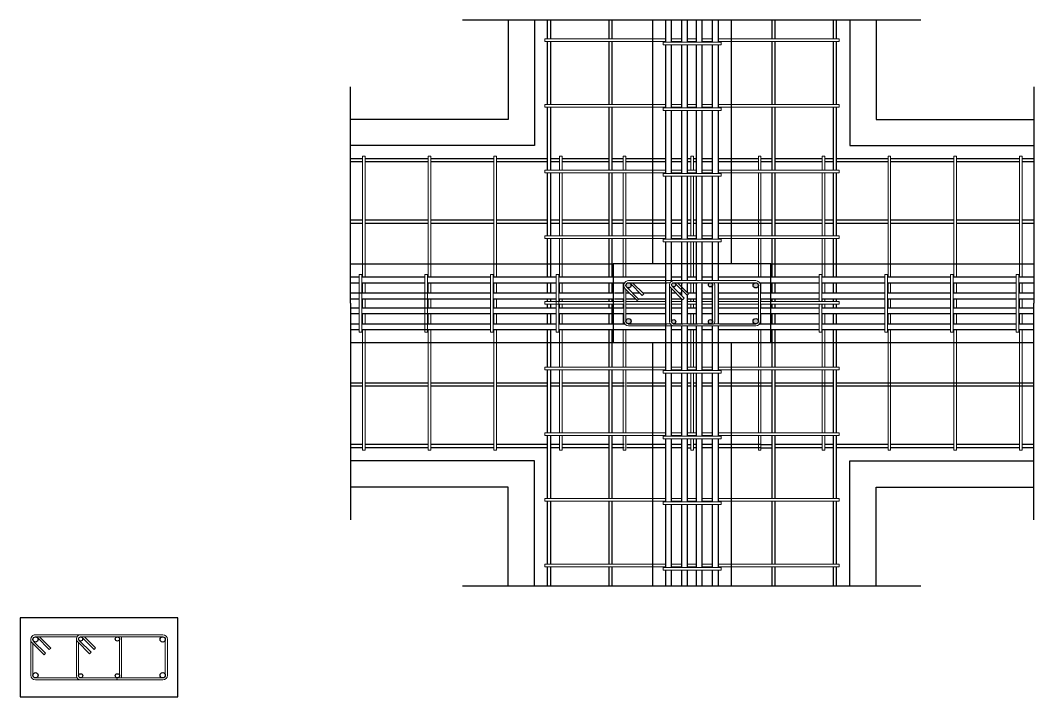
# Model space of a CAD drawing. Header units: millimetres. Extents: x 2329 to 2450, y 1882 to 1940.
# Drawn here: x 2420.896 to 2424.753, y 1926.688 to 1929.264 of the extents above; entities that cross this region are included whole.
import ezdxf

# ---------------------------------------------------------------- set-up
doc = ezdxf.new("R2010")
doc.units = ezdxf.units.MM
doc.linetypes.add('CENTRO', pattern=[50.8, 31.75, -6.35, 6.35, -6.35])
for name, color, linetype, lineweight in [('armature longitudinali', 5, 'Continuous', 25), ('pilastri', 5, 'Continuous', 30), ('staffe', 252, 'Continuous', 20)]:
    doc.layers.add(name, color=color, linetype=linetype, lineweight=lineweight)
doc.layers.add('grigio', color=252, linetype='Continuous')
doc.layers.add("linea d'asse", color=7, linetype='CENTRO')

msp = doc.modelspace()

# ---------------------------------------------------------------- hatches: boundary and pattern name
at = {"layer": 'staffe', "transparency": 33554687}
h = msp.add_hatch(color=0, dxfattribs=at)
h.dxf.hatch_style = 1
h.paths.add_polyline_path([(2423.2211, 1928.2545, 1), (2423.2011, 1928.2545, 1)])
h.paths.add_polyline_path([(2423.2211, 1928.1183, 1), (2423.2011, 1928.1183, 0.356788), (2423.2092, 1928.1085), (2423.2131, 1928.1085, 0.356788)])
h.paths.add_polyline_path([(2423.3909, 1928.1163, 1), (2423.3749, 1928.1163, 0.350124), (2423.3811, 1928.1085), (2423.3847, 1928.1085, 0.350124)])
h.paths.add_polyline_path([(2423.3909, 1928.2565, 1), (2423.3749, 1928.2565, 1)])
h.paths.add_polyline_path([(2423.5309, 1928.2565, 1), (2423.5149, 1928.2565, 1)])
h.paths.add_polyline_path([(2423.5309, 1928.1163, 1), (2423.5149, 1928.1163, 0.350124), (2423.5211, 1928.1085), (2423.5247, 1928.1085, 0.350124)])
h.paths.add_polyline_path([(2423.7051, 1928.2545, 1), (2423.6851, 1928.2545, 1)])
h.paths.add_polyline_path([(2423.7051, 1928.1183, 1), (2423.6851, 1928.1183, 0.356788), (2423.6932, 1928.1085), (2423.6971, 1928.1085, 0.356788)])

# ---------------------------------------------------------------- linework, layer by layer
at = {"lineweight": 30}
msp.add_lwpolyline([(2423.7531, 1928.3365), (2423.1531, 1928.3365), (2423.1531, 1928.0365), (2423.7531, 1928.0365)], close=True, dxfattribs=at)
at = {"layer": 'armature longitudinali'}
for p, q in [((2422.9031, 1929.1931), (2422.9031, 1929.2638)), ((2422.9151, 1929.1931), (2422.9151, 1929.2638)), ((2423.1371, 1929.1931), (2423.1371, 1929.2638)), ((2423.1491, 1929.1931), (2423.1491, 1929.2638)), ((2423.3529, 1929.1836), (2423.3529, 1929.2638)), ((2423.3749, 1929.1836), (2423.3749, 1929.2638)), ((2423.4139, 1929.1836), (2423.4139, 1929.2638)), ((2423.4359, 1929.1836), (2423.4359, 1929.2638)), ((2423.4699, 1929.1836), (2423.4699, 1929.2638)), ((2423.4919, 1929.1836), (2423.4919, 1929.2638)), ((2423.5309, 1929.1836), (2423.5309, 1929.2638)), ((2423.5529, 1929.1836), (2423.5529, 1929.2638)), ((2423.7571, 1929.1931), (2423.7571, 1929.2638)), ((2423.7691, 1929.1931), (2423.7691, 1929.2638)), ((2423.9911, 1929.1931), (2423.9911, 1929.2638)), ((2424.0031, 1929.1931), (2424.0031, 1929.2638)), ((2422.9031, 1928.9431), (2422.9031, 1929.1831)), ((2422.9151, 1928.9431), (2422.9151, 1929.1831)), ((2423.1371, 1928.9431), (2423.1371, 1929.1831)), ((2423.1491, 1928.9431), (2423.1491, 1929.1831)), ((2423.3529, 1929.1806), (2423.3529, 1929.1865)), ((2423.3749, 1929.1806), (2423.3749, 1929.1865)), ((2423.4139, 1929.1806), (2423.4139, 1929.1865)), ((2423.4359, 1929.1806), (2423.4359, 1929.1865)), ((2423.4699, 1929.1806), (2423.4699, 1929.1865)), ((2423.4919, 1929.1806), (2423.4919, 1929.1865)), ((2423.5309, 1929.1806), (2423.5309, 1929.1865)), ((2423.5529, 1929.1806), (2423.5529, 1929.1865)), ((2423.7571, 1928.9431), (2423.7571, 1929.1831)), ((2423.7691, 1928.9431), (2423.7691, 1929.1831)), ((2423.9911, 1928.9431), (2423.9911, 1929.1831)), ((2424.0031, 1928.9431), (2424.0031, 1929.1831)), ((2423.3529, 1928.9306), (2423.3529, 1929.1706)), ((2423.3749, 1928.9306), (2423.3749, 1929.1706)), ((2423.4139, 1928.9306), (2423.4139, 1929.1706)), ((2423.4359, 1928.9306), (2423.4359, 1929.1706)), ((2423.4699, 1928.9306), (2423.4699, 1929.1706)), ((2423.4919, 1928.9306), (2423.4919, 1929.1706)), ((2423.5309, 1928.9306), (2423.5309, 1929.1706)), ((2423.5529, 1928.9306), (2423.5529, 1929.1706)), ((2422.9031, 1928.6931), (2422.9031, 1928.9331)), ((2422.9151, 1928.6931), (2422.9151, 1928.9331)), ((2423.1371, 1928.6931), (2423.1371, 1928.9331)), ((2423.1491, 1928.6931), (2423.1491, 1928.9331)), ((2423.3529, 1928.6806), (2423.3529, 1928.9206)), ((2423.3749, 1928.6806), (2423.3749, 1928.9206)), ((2423.4139, 1928.6806), (2423.4139, 1928.9206)), ((2423.4359, 1928.6806), (2423.4359, 1928.9206)), ((2423.4699, 1928.6806), (2423.4699, 1928.9206)), ((2423.4919, 1928.6806), (2423.4919, 1928.9206)), ((2423.5309, 1928.6806), (2423.5309, 1928.9206)), ((2423.5529, 1928.6806), (2423.5529, 1928.9206)), ((2423.7571, 1928.6931), (2423.7571, 1928.9331)), ((2423.7691, 1928.6931), (2423.7691, 1928.9331)), ((2423.9911, 1928.6931), (2423.9911, 1928.9331)), ((2424.0031, 1928.6931), (2424.0031, 1928.9331)), ((2422.1986, 1928.7365), (2422.1531, 1928.7365)), ((2422.1986, 1928.7245), (2422.1531, 1928.7245)), ((2422.4486, 1928.7365), (2422.2086, 1928.7365)), ((2422.4486, 1928.7245), (2422.2086, 1928.7245)), ((2422.6986, 1928.7365), (2422.4586, 1928.7365)), ((2422.6986, 1928.7245), (2422.4586, 1928.7245)), ((2422.9031, 1928.7365), (2422.7086, 1928.7365)), ((2422.9031, 1928.7245), (2422.7086, 1928.7245)), ((2422.9486, 1928.7365), (2422.9151, 1928.7365)), ((2422.9486, 1928.7245), (2422.9151, 1928.7245)), ((2423.1371, 1928.7365), (2422.9586, 1928.7365)), ((2423.1371, 1928.7245), (2422.9586, 1928.7245)), ((2423.1911, 1928.7365), (2423.1491, 1928.7365)), ((2423.1911, 1928.7245), (2423.1491, 1928.7245)), ((2423.2181, 1928.7365), (2423.2011, 1928.7365)), ((2423.2181, 1928.7245), (2423.2011, 1928.7245)), ((2423.3529, 1928.7365), (2423.2181, 1928.7365)), ((2423.3529, 1928.7245), (2423.2181, 1928.7245)), ((2423.4139, 1928.7365), (2423.3749, 1928.7365)), ((2423.4139, 1928.7245), (2423.3749, 1928.7245)), ((2423.4486, 1928.7365), (2423.4359, 1928.7365)), ((2423.4486, 1928.7245), (2423.4359, 1928.7245)), ((2423.4699, 1928.7365), (2423.4586, 1928.7365)), ((2423.4699, 1928.7245), (2423.4586, 1928.7245)), ((2423.5309, 1928.7365), (2423.4919, 1928.7365)), ((2423.5309, 1928.7245), (2423.4919, 1928.7245)), ((2423.7051, 1928.7365), (2423.5529, 1928.7365)), ((2423.7051, 1928.7245), (2423.5529, 1928.7245)), ((2423.7571, 1928.7365), (2423.7131, 1928.7365)), ((2423.7571, 1928.7245), (2423.7131, 1928.7245)), ((2423.9486, 1928.7365), (2423.7691, 1928.7365)), ((2423.9486, 1928.7245), (2423.7691, 1928.7245)), ((2423.9911, 1928.7365), (2423.9586, 1928.7365)), ((2423.9911, 1928.7245), (2423.9586, 1928.7245)), ((2424.1986, 1928.7365), (2424.0031, 1928.7365)), ((2424.1986, 1928.7245), (2424.0031, 1928.7245)), ((2424.4486, 1928.7365), (2424.2086, 1928.7365)), ((2424.4486, 1928.7245), (2424.2086, 1928.7245)), ((2424.6986, 1928.7365), (2424.4586, 1928.7365)), ((2424.6986, 1928.7245), (2424.4586, 1928.7245)), ((2424.7531, 1928.7365), (2424.7086, 1928.7365)), ((2424.7531, 1928.7245), (2424.7086, 1928.7245)), ((2422.9031, 1928.4431), (2422.9031, 1928.6831)), ((2422.9151, 1928.4431), (2422.9151, 1928.6831)), ((2423.1371, 1928.4431), (2423.1371, 1928.6831)), ((2423.1491, 1928.4431), (2423.1491, 1928.6831)), ((2423.7571, 1928.4431), (2423.7571, 1928.6831)), ((2423.7691, 1928.4431), (2423.7691, 1928.6831)), ((2423.9911, 1928.4431), (2423.9911, 1928.6831)), ((2424.0031, 1928.4431), (2424.0031, 1928.6831)), ((2423.3529, 1928.4306), (2423.3529, 1928.6706)), ((2423.3749, 1928.4306), (2423.3749, 1928.6706)), ((2423.4139, 1928.4306), (2423.4139, 1928.6706)), ((2423.4359, 1928.4306), (2423.4359, 1928.6706)), ((2423.4699, 1928.4306), (2423.4699, 1928.6706)), ((2423.4919, 1928.4306), (2423.4919, 1928.6706)), ((2423.5309, 1928.4306), (2423.5309, 1928.6706)), ((2423.5529, 1928.4306), (2423.5529, 1928.6706)), ((2422.1986, 1928.5025), (2422.1531, 1928.5025)), ((2422.1986, 1928.4905), (2422.1531, 1928.4905)), ((2422.4486, 1928.5025), (2422.2086, 1928.5025)), ((2422.4486, 1928.4905), (2422.2086, 1928.4905)), ((2422.6986, 1928.5025), (2422.4586, 1928.5025)), ((2422.6986, 1928.4905), (2422.4586, 1928.4905)), ((2422.9031, 1928.5025), (2422.7086, 1928.5025)), ((2422.9031, 1928.4905), (2422.7086, 1928.4905)), ((2422.9486, 1928.5025), (2422.9151, 1928.5025)), ((2422.9486, 1928.4905), (2422.9151, 1928.4905)), ((2423.1371, 1928.5025), (2422.9586, 1928.5025)), ((2423.1371, 1928.4905), (2422.9586, 1928.4905)), ((2423.1911, 1928.5025), (2423.1491, 1928.5025)), ((2423.1911, 1928.4905), (2423.1491, 1928.4905)), ((2423.2181, 1928.5025), (2423.2011, 1928.5025)), ((2423.2181, 1928.4905), (2423.2011, 1928.4905)), ((2423.3529, 1928.5025), (2423.2181, 1928.5025)), ((2423.3529, 1928.4905), (2423.2181, 1928.4905)), ((2423.4139, 1928.5025), (2423.3749, 1928.5025)), ((2423.4139, 1928.4905), (2423.3749, 1928.4905)), ((2423.4486, 1928.5025), (2423.4359, 1928.5025)), ((2423.4486, 1928.4905), (2423.4359, 1928.4905)), ((2423.4699, 1928.5025), (2423.4586, 1928.5025)), ((2423.4699, 1928.4905), (2423.4586, 1928.4905)), ((2423.5309, 1928.5025), (2423.4919, 1928.5025)), ((2423.5309, 1928.4905), (2423.4919, 1928.4905)), ((2423.7131, 1928.5025), (2423.5529, 1928.5025)), ((2423.7131, 1928.4905), (2423.5529, 1928.4905)), ((2423.7571, 1928.5025), (2423.7131, 1928.5025)), ((2423.7571, 1928.4905), (2423.7131, 1928.4905)), ((2423.9486, 1928.5025), (2423.7691, 1928.5025)), ((2423.9486, 1928.4905), (2423.7691, 1928.4905)), ((2423.9911, 1928.5025), (2423.9586, 1928.5025)), ((2423.9911, 1928.4905), (2423.9586, 1928.4905)), ((2424.1986, 1928.5025), (2424.0031, 1928.5025)), ((2424.1986, 1928.4905), (2424.0031, 1928.4905)), ((2424.4486, 1928.5025), (2424.2086, 1928.5025)), ((2424.4486, 1928.4905), (2424.2086, 1928.4905)), ((2424.6986, 1928.5025), (2424.4586, 1928.5025)), ((2424.6986, 1928.4905), (2424.4586, 1928.4905)), ((2424.7531, 1928.5025), (2424.7086, 1928.5025)), ((2424.7531, 1928.4905), (2424.7086, 1928.4905)), ((2422.9031, 1928.2865), (2422.9031, 1928.4331)), ((2422.9151, 1928.2865), (2422.9151, 1928.4331)), ((2423.1371, 1928.2865), (2423.1371, 1928.4331)), ((2423.1491, 1928.2865), (2423.1491, 1928.4331)), ((2423.3529, 1928.3365), (2423.3529, 1928.4206)), ((2423.3749, 1928.3365), (2423.3749, 1928.4206)), ((2423.4139, 1928.3365), (2423.4139, 1928.4206)), ((2423.4359, 1928.3365), (2423.4359, 1928.4206)), ((2423.4699, 1928.3365), (2423.4699, 1928.4206)), ((2423.4919, 1928.3365), (2423.4919, 1928.4206)), ((2423.5309, 1928.3365), (2423.5309, 1928.4206)), ((2423.5529, 1928.3365), (2423.5529, 1928.4206)), ((2423.7571, 1928.2865), (2423.7571, 1928.4331)), ((2423.7691, 1928.2865), (2423.7691, 1928.4331)), ((2423.9911, 1928.2865), (2423.9911, 1928.4331)), ((2424.0031, 1928.2865), (2424.0031, 1928.4331)), ((2422.1531, 1928.2865), (2422.1861, 1928.2865)), ((2422.1531, 1928.2645), (2422.1861, 1928.2645)), ((2422.1961, 1928.2865), (2422.4361, 1928.2865)), ((2422.1961, 1928.2645), (2422.4361, 1928.2645)), ((2422.4461, 1928.2865), (2422.6861, 1928.2865)), ((2422.4461, 1928.2645), (2422.6861, 1928.2645)), ((2422.6961, 1928.2865), (2422.9361, 1928.2865)), ((2422.6961, 1928.2645), (2422.9361, 1928.2645)), ((2422.9031, 1928.2255), (2422.9031, 1928.2645)), ((2422.9151, 1928.2255), (2422.9151, 1928.2645)), ((2422.9461, 1928.2865), (2423.1531, 1928.2865)), ((2422.9461, 1928.2645), (2423.1531, 1928.2645)), ((2423.1371, 1928.2255), (2423.1371, 1928.2645)), ((2423.1491, 1928.2255), (2423.1491, 1928.2645)), ((2423.7531, 1928.2865), (2423.9361, 1928.2865)), ((2423.7531, 1928.2645), (2423.9361, 1928.2645)), ((2423.7571, 1928.2255), (2423.7571, 1928.2645)), ((2423.7691, 1928.2255), (2423.7691, 1928.2645)), ((2423.9461, 1928.2865), (2424.1861, 1928.2865)), ((2423.9461, 1928.2645), (2424.1861, 1928.2645)), ((2423.9911, 1928.2255), (2423.9911, 1928.2645)), ((2424.0031, 1928.2255), (2424.0031, 1928.2645)), ((2424.1961, 1928.2865), (2424.4361, 1928.2865)), ((2424.1961, 1928.2645), (2424.4361, 1928.2645)), ((2424.4461, 1928.2865), (2424.6861, 1928.2865)), ((2424.4461, 1928.2645), (2424.6861, 1928.2645)), ((2424.6961, 1928.2865), (2424.7531, 1928.2865)), ((2424.6961, 1928.2645), (2424.7531, 1928.2645)), ((2422.1531, 1928.2255), (2422.6861, 1928.2255)), ((2422.6961, 1928.2255), (2422.9361, 1928.2255)), ((2422.9461, 1928.2255), (2423.1531, 1928.2255)), ((2423.7531, 1928.2255), (2423.9361, 1928.2255)), ((2423.9461, 1928.2255), (2424.1861, 1928.2255)), ((2424.1961, 1928.2255), (2424.4361, 1928.2255)), ((2424.4461, 1928.2255), (2424.6861, 1928.2255)), ((2424.6961, 1928.2255), (2424.7531, 1928.2255)), ((2422.1531, 1928.2035), (2422.1861, 1928.2035)), ((2422.1961, 1928.2035), (2422.6861, 1928.2035)), ((2422.6961, 1928.2035), (2422.9361, 1928.2035)), ((2422.9031, 1928.1931), (2422.9031, 1928.2035)), ((2422.9031, 1928.1695), (2422.9031, 1928.1831)), ((2422.9151, 1928.1931), (2422.9151, 1928.2035)), ((2422.9151, 1928.1695), (2422.9151, 1928.1831)), ((2422.9461, 1928.2035), (2423.1531, 1928.2035)), ((2423.1371, 1928.1931), (2423.1371, 1928.2035)), ((2423.1371, 1928.1695), (2423.1371, 1928.1831)), ((2423.1491, 1928.1931), (2423.1491, 1928.2035)), ((2423.1491, 1928.1085), (2423.1491, 1928.1831)), ((2423.7531, 1928.2035), (2423.9361, 1928.2035)), ((2423.7571, 1928.1931), (2423.7571, 1928.2035)), ((2423.7571, 1928.1695), (2423.7571, 1928.1831)), ((2423.7691, 1928.1931), (2423.7691, 1928.2035)), ((2423.7691, 1928.1695), (2423.7691, 1928.1831)), ((2423.9461, 1928.2035), (2424.1861, 1928.2035)), ((2423.9911, 1928.1931), (2423.9911, 1928.2035)), ((2423.9911, 1928.1695), (2423.9911, 1928.1831)), ((2424.0031, 1928.1931), (2424.0031, 1928.2035)), ((2424.0031, 1928.1695), (2424.0031, 1928.1831)), ((2424.1961, 1928.2035), (2424.4361, 1928.2035)), ((2424.4461, 1928.2035), (2424.6861, 1928.2035)), ((2424.6961, 1928.2035), (2424.7531, 1928.2035)), ((2422.1531, 1928.1695), (2422.1861, 1928.1695)), ((2422.1531, 1928.1475), (2422.1861, 1928.1475)), ((2422.1961, 1928.1695), (2422.6861, 1928.1695)), ((2422.1961, 1928.1475), (2422.6861, 1928.1475)), ((2422.6961, 1928.1695), (2422.9361, 1928.1695)), ((2422.6961, 1928.1475), (2422.9361, 1928.1475)), ((2422.9031, 1928.1085), (2422.9031, 1928.1475)), ((2422.9151, 1928.1085), (2422.9151, 1928.1475)), ((2422.9461, 1928.1695), (2423.1531, 1928.1695)), ((2422.9461, 1928.1475), (2423.1531, 1928.1475)), ((2423.1371, 1928.1085), (2423.1371, 1928.1475)), ((2423.7531, 1928.1695), (2423.9361, 1928.1695)), ((2423.7531, 1928.1475), (2423.9361, 1928.1475)), ((2423.7571, 1928.1085), (2423.7571, 1928.1475)), ((2423.7691, 1928.1085), (2423.7691, 1928.1475)), ((2423.9461, 1928.1695), (2424.1861, 1928.1695)), ((2423.9461, 1928.1475), (2424.1861, 1928.1475)), ((2423.9911, 1928.1085), (2423.9911, 1928.1475)), ((2424.0031, 1928.1085), (2424.0031, 1928.1475)), ((2424.1961, 1928.1695), (2424.4361, 1928.1695)), ((2424.1961, 1928.1475), (2424.4361, 1928.1475)), ((2424.4461, 1928.1695), (2424.6861, 1928.1695)), ((2424.4461, 1928.1475), (2424.6861, 1928.1475)), ((2424.6961, 1928.1695), (2424.7531, 1928.1695)), ((2424.6961, 1928.1475), (2424.7531, 1928.1475)), ((2422.1531, 1928.1085), (2422.1861, 1928.1085)), ((2422.1961, 1928.1085), (2422.6861, 1928.1085)), ((2422.6961, 1928.1085), (2422.9361, 1928.1085)), ((2422.9461, 1928.1085), (2423.1531, 1928.1085)), ((2423.7531, 1928.1085), (2423.9361, 1928.1085)), ((2423.9461, 1928.1085), (2424.1861, 1928.1085)), ((2424.1961, 1928.1085), (2424.4361, 1928.1085)), ((2424.4461, 1928.1085), (2424.6861, 1928.1085)), ((2424.6961, 1928.1085), (2424.7531, 1928.1085)), ((2422.1531, 1928.0865), (2422.1861, 1928.0865)), ((2422.1961, 1928.0865), (2422.6861, 1928.0865)), ((2422.6961, 1928.0865), (2422.9361, 1928.0865)), ((2422.9031, 1927.9431), (2422.9031, 1928.0865)), ((2422.9151, 1927.9431), (2422.9151, 1928.0865)), ((2422.9461, 1928.0865), (2423.1531, 1928.0865)), ((2423.1371, 1927.9431), (2423.1371, 1928.0865)), ((2423.1491, 1927.9431), (2423.1491, 1928.0865)), ((2423.7531, 1928.0865), (2423.9361, 1928.0865)), ((2423.7571, 1927.9431), (2423.7571, 1928.0865)), ((2423.7691, 1927.9431), (2423.7691, 1928.0865)), ((2423.9461, 1928.0865), (2424.1861, 1928.0865)), ((2423.9911, 1927.9431), (2423.9911, 1928.0865)), ((2424.0031, 1927.9431), (2424.0031, 1928.0865)), ((2424.1961, 1928.0865), (2424.4361, 1928.0865)), ((2424.4461, 1928.0865), (2424.6861, 1928.0865)), ((2424.6961, 1928.0865), (2424.7531, 1928.0865)), ((2423.3529, 1927.9306), (2423.3529, 1928.0365)), ((2423.3749, 1927.9306), (2423.3749, 1928.0365)), ((2423.4139, 1927.9306), (2423.4139, 1928.0365)), ((2423.4359, 1927.9306), (2423.4359, 1928.0365)), ((2423.4699, 1927.9306), (2423.4699, 1928.0365)), ((2423.4919, 1927.9306), (2423.4919, 1928.0365)), ((2423.5309, 1927.9306), (2423.5309, 1928.0365)), ((2423.5529, 1927.9306), (2423.5529, 1928.0365)), ((2422.9031, 1927.6931), (2422.9031, 1927.9331)), ((2422.9151, 1927.6931), (2422.9151, 1927.9331)), ((2423.1371, 1927.6931), (2423.1371, 1927.9331)), ((2423.1491, 1927.6931), (2423.1491, 1927.9331)), ((2423.3529, 1927.6806), (2423.3529, 1927.9206)), ((2423.3749, 1927.6806), (2423.3749, 1927.9206)), ((2423.4139, 1927.6806), (2423.4139, 1927.9206)), ((2423.4359, 1927.6806), (2423.4359, 1927.9206)), ((2423.4699, 1927.6806), (2423.4699, 1927.9206)), ((2423.4919, 1927.6806), (2423.4919, 1927.9206)), ((2423.5309, 1927.6806), (2423.5309, 1927.9206)), ((2423.5529, 1927.6806), (2423.5529, 1927.9206)), ((2423.7571, 1927.6931), (2423.7571, 1927.9331)), ((2423.7691, 1927.6931), (2423.7691, 1927.9331)), ((2423.9911, 1927.6931), (2423.9911, 1927.9331)), ((2424.0031, 1927.6931), (2424.0031, 1927.9331)), ((2422.1986, 1927.8825), (2422.1531, 1927.8825)), ((2422.4486, 1927.8825), (2422.2086, 1927.8825)), ((2422.6986, 1927.8825), (2422.4586, 1927.8825)), ((2422.9031, 1927.8825), (2422.7086, 1927.8825)), ((2422.9486, 1927.8825), (2422.9151, 1927.8825)), ((2423.1371, 1927.8825), (2422.9586, 1927.8825)), ((2423.1951, 1927.8825), (2423.1491, 1927.8825)), ((2423.2181, 1927.8825), (2423.2051, 1927.8825)), ((2423.3529, 1927.8825), (2423.2181, 1927.8825)), ((2423.4139, 1927.8825), (2423.3749, 1927.8825)), ((2423.4486, 1927.8825), (2423.4359, 1927.8825)), ((2423.4699, 1927.8825), (2423.4586, 1927.8825)), ((2423.5309, 1927.8825), (2423.4919, 1927.8825)), ((2423.7131, 1927.8825), (2423.5529, 1927.8825)), ((2423.7571, 1927.8825), (2423.7131, 1927.8825)), ((2423.9911, 1927.8825), (2423.7691, 1927.8825)), ((2424.7531, 1927.8825), (2424.0031, 1927.8825)), ((2422.1986, 1927.8705), (2422.1531, 1927.8705)), ((2422.4486, 1927.8705), (2422.2086, 1927.8705)), ((2422.6986, 1927.8705), (2422.4586, 1927.8705)), ((2422.9031, 1927.8705), (2422.7086, 1927.8705)), ((2422.9486, 1927.8705), (2422.9151, 1927.8705)), ((2423.1371, 1927.8705), (2422.9586, 1927.8705)), ((2423.1951, 1927.8705), (2423.1491, 1927.8705)), ((2423.2081, 1927.8705), (2423.2051, 1927.8705)), ((2423.3529, 1927.8705), (2423.2081, 1927.8705)), ((2423.4139, 1927.8705), (2423.3749, 1927.8705)), ((2423.4486, 1927.8705), (2423.4359, 1927.8705)), ((2423.4699, 1927.8705), (2423.4586, 1927.8705)), ((2423.5309, 1927.8705), (2423.4919, 1927.8705)), ((2423.7131, 1927.8705), (2423.5529, 1927.8705)), ((2423.7571, 1927.8705), (2423.7131, 1927.8705)), ((2423.9911, 1927.8705), (2423.7691, 1927.8705)), ((2424.7531, 1927.8705), (2424.0031, 1927.8705)), ((2422.9031, 1927.4431), (2422.9031, 1927.6831)), ((2422.9151, 1927.4431), (2422.9151, 1927.6831)), ((2423.1371, 1927.4431), (2423.1371, 1927.6831)), ((2423.1491, 1927.4431), (2423.1491, 1927.6831)), ((2423.7571, 1927.4431), (2423.7571, 1927.6831)), ((2423.7691, 1927.4431), (2423.7691, 1927.6831)), ((2423.9911, 1927.4431), (2423.9911, 1927.6831)), ((2424.0031, 1927.4431), (2424.0031, 1927.6831)), ((2422.1986, 1927.6485), (2422.1531, 1927.6485)), ((2422.4486, 1927.6485), (2422.2086, 1927.6485)), ((2422.6986, 1927.6485), (2422.4586, 1927.6485)), ((2422.9031, 1927.6485), (2422.7086, 1927.6485)), ((2422.9486, 1927.6485), (2422.9151, 1927.6485)), ((2423.1371, 1927.6485), (2422.9586, 1927.6485)), ((2423.1951, 1927.6485), (2423.1491, 1927.6485)), ((2423.2181, 1927.6485), (2423.2051, 1927.6485)), ((2423.3529, 1927.6485), (2423.2181, 1927.6485)), ((2423.3529, 1927.4306), (2423.3529, 1927.6706)), ((2423.3749, 1927.4306), (2423.3749, 1927.6706)), ((2423.4139, 1927.6485), (2423.3749, 1927.6485)), ((2423.4139, 1927.4306), (2423.4139, 1927.6706)), ((2423.4359, 1927.4306), (2423.4359, 1927.6706)), ((2423.4359, 1927.6485), (2423.4486, 1927.6485)), ((2423.4699, 1927.6485), (2423.4586, 1927.6485)), ((2423.4699, 1927.4306), (2423.4699, 1927.6706)), ((2423.4919, 1927.4306), (2423.4919, 1927.6706)), ((2423.5309, 1927.6485), (2423.4919, 1927.6485)), ((2423.5309, 1927.4306), (2423.5309, 1927.6706)), ((2423.5529, 1927.4306), (2423.5529, 1927.6706)), ((2423.7131, 1927.6485), (2423.5529, 1927.6485)), ((2423.9486, 1927.6485), (2423.7691, 1927.6485)), ((2423.9911, 1927.6485), (2423.9586, 1927.6485)), ((2424.1986, 1927.6485), (2424.0031, 1927.6485)), ((2424.4486, 1927.6485), (2424.2086, 1927.6485)), ((2424.6986, 1927.6485), (2424.4586, 1927.6485)), ((2424.7531, 1927.6485), (2424.7086, 1927.6485)), ((2422.1986, 1927.6365), (2422.1531, 1927.6365)), ((2422.4486, 1927.6365), (2422.2086, 1927.6365)), ((2422.6986, 1927.6365), (2422.4586, 1927.6365)), ((2422.9031, 1927.6365), (2422.7086, 1927.6365)), ((2422.9486, 1927.6365), (2422.9151, 1927.6365)), ((2423.1371, 1927.6365), (2422.9586, 1927.6365)), ((2423.1951, 1927.6365), (2423.1491, 1927.6365)), ((2423.2081, 1927.6365), (2423.2051, 1927.6365)), ((2423.3529, 1927.6365), (2423.2081, 1927.6365)), ((2423.4139, 1927.6365), (2423.3749, 1927.6365)), ((2423.4359, 1927.6365), (2423.4486, 1927.6365)), ((2423.4699, 1927.6365), (2423.4586, 1927.6365)), ((2423.5309, 1927.6365), (2423.4919, 1927.6365)), ((2423.7131, 1927.6365), (2423.5529, 1927.6365)), ((2423.9486, 1927.6365), (2423.7691, 1927.6365)), ((2423.9911, 1927.6365), (2423.9586, 1927.6365)), ((2424.1986, 1927.6365), (2424.0031, 1927.6365)), ((2424.4486, 1927.6365), (2424.2086, 1927.6365)), ((2424.6986, 1927.6365), (2424.4586, 1927.6365)), ((2424.7531, 1927.6365), (2424.7086, 1927.6365)), ((2422.9031, 1927.1931), (2422.9031, 1927.4331)), ((2422.9151, 1927.1931), (2422.9151, 1927.4331)), ((2423.1371, 1927.1931), (2423.1371, 1927.4331)), ((2423.1491, 1927.1931), (2423.1491, 1927.4331)), ((2423.3529, 1927.1806), (2423.3529, 1927.4206)), ((2423.3749, 1927.1806), (2423.3749, 1927.4206)), ((2423.4139, 1927.1806), (2423.4139, 1927.4206)), ((2423.4359, 1927.1806), (2423.4359, 1927.4206)), ((2423.4699, 1927.1806), (2423.4699, 1927.4206)), ((2423.4919, 1927.1806), (2423.4919, 1927.4206)), ((2423.5309, 1927.1806), (2423.5309, 1927.4206)), ((2423.5529, 1927.1806), (2423.5529, 1927.4206)), ((2423.7571, 1927.1931), (2423.7571, 1927.4331)), ((2423.7691, 1927.1931), (2423.7691, 1927.4331)), ((2423.9911, 1927.1931), (2423.9911, 1927.4331)), ((2424.0031, 1927.1931), (2424.0031, 1927.4331)), ((2422.9031, 1927.1093), (2422.9031, 1927.1831)), ((2422.9151, 1927.1093), (2422.9151, 1927.1831)), ((2423.1371, 1927.1093), (2423.1371, 1927.1831)), ((2423.1491, 1927.1093), (2423.1491, 1927.1831)), ((2423.7571, 1927.1093), (2423.7571, 1927.1831)), ((2423.7691, 1927.1093), (2423.7691, 1927.1831)), ((2423.9911, 1927.1093), (2423.9911, 1927.1831)), ((2424.0031, 1927.1093), (2424.0031, 1927.1831)), ((2423.3529, 1927.1093), (2423.3529, 1927.1706)), ((2423.3749, 1927.1093), (2423.3749, 1927.1706)), ((2423.4139, 1927.1093), (2423.4139, 1927.1706)), ((2423.4359, 1927.1093), (2423.4359, 1927.1706)), ((2423.4699, 1927.1093), (2423.4699, 1927.1706)), ((2423.4919, 1927.1093), (2423.4919, 1927.1706)), ((2423.5309, 1927.1093), (2423.5309, 1927.1706)), ((2423.5529, 1927.1093), (2423.5529, 1927.1706))]:
    msp.add_line(p, q, dxfattribs=at)
for points in [[(2423.3529, 1928.0365), (2423.3529, 1928.3365)], [(2423.3749, 1928.2704), (2423.3749, 1928.3365)], [(2423.4139, 1928.2725), (2423.4139, 1928.3365)], [(2423.4359, 1928.2725), (2423.4359, 1928.3365)], [(2423.4699, 1928.2725), (2423.4699, 1928.3365)], [(2423.4919, 1928.2725), (2423.4919, 1928.3365)], [(2423.5309, 1928.2725), (2423.5309, 1928.3365)], [(2423.5529, 1928.2725), (2423.5529, 1928.3365)], [(2423.1531, 1928.2865), (2423.3529, 1928.2865)], [(2423.1531, 1928.2645), (2423.1962, 1928.2645)], [(2423.2111, 1928.2645), (2423.3569, 1928.2645)], [(2423.3749, 1928.2865), (2423.4139, 1928.2865)], [(2423.3829, 1928.2645), (2423.4179, 1928.2645)], [(2423.4139, 1928.2142), (2423.4139, 1928.2645)], [(2423.4359, 1928.2865), (2423.4699, 1928.2865)], [(2423.4359, 1928.2262), (2423.4359, 1928.2645)], [(2423.4399, 1928.2645), (2423.4739, 1928.2645)], [(2423.4699, 1928.1083), (2423.4699, 1928.2645)], [(2423.4919, 1928.2865), (2423.5309, 1928.2865)], [(2423.4919, 1928.1083), (2423.4919, 1928.2645)], [(2423.4959, 1928.2645), (2423.5349, 1928.2645)], [(2423.5529, 1928.2865), (2423.7571, 1928.2865)], [(2423.5529, 1928.1083), (2423.5529, 1928.2645)], [(2423.5569, 1928.2645), (2423.6951, 1928.2645)], [(2423.7101, 1928.2645), (2423.7571, 1928.2645)], [(2423.1571, 1928.2255), (2423.1931, 1928.2255)], [(2423.2011, 1928.2255), (2423.2147, 1928.2255)], [(2423.226, 1928.2255), (2423.2543, 1928.2255)], [(2423.2656, 1928.2255), (2423.3529, 1928.2255)], [(2423.3749, 1928.1163), (2423.3749, 1928.2419)], [(2423.3749, 1928.2255), (2423.3913, 1928.2255)], [(2423.4026, 1928.2255), (2423.4139, 1928.2255)], [(2423.4359, 1928.1083), (2423.4359, 1928.219)], [(2423.4365, 1928.2255), (2423.4699, 1928.2255)], [(2423.4919, 1928.2255), (2423.5309, 1928.2255)], [(2423.5309, 1928.1163), (2423.5309, 1928.2565)], [(2423.5529, 1928.2255), (2423.7051, 1928.2255)], [(2423.7131, 1928.2255), (2423.7571, 1928.2255)], [(2423.1571, 1928.2035), (2423.1931, 1928.2035)], [(2423.2011, 1928.2035), (2423.2367, 1928.2035)], [(2423.248, 1928.2035), (2423.3529, 1928.2035)], [(2423.3749, 1928.2035), (2423.4139, 1928.2035)], [(2423.4139, 1928.1083), (2423.4139, 1928.2035)], [(2423.4359, 1928.2035), (2423.4699, 1928.2035)], [(2423.4919, 1928.2035), (2423.5309, 1928.2035)], [(2423.5529, 1928.2035), (2423.7051, 1928.2035)], [(2423.7131, 1928.2035), (2423.7571, 1928.2035)], [(2423.1531, 1928.1695), (2423.1931, 1928.1695)], [(2423.1531, 1928.1475), (2423.1931, 1928.1475)], [(2423.2011, 1928.1695), (2423.3529, 1928.1695)], [(2423.2011, 1928.1475), (2423.3529, 1928.1475)], [(2423.3749, 1928.1695), (2423.4139, 1928.1695)], [(2423.3749, 1928.1475), (2423.4139, 1928.1475)], [(2423.4359, 1928.1695), (2423.4699, 1928.1695)], [(2423.4359, 1928.1475), (2423.4699, 1928.1475)], [(2423.4919, 1928.1695), (2423.5309, 1928.1695)], [(2423.4919, 1928.1475), (2423.5309, 1928.1475)], [(2423.5529, 1928.1695), (2423.7051, 1928.1695)], [(2423.5529, 1928.1475), (2423.7051, 1928.1475)], [(2423.7131, 1928.1695), (2423.7571, 1928.1695)], [(2423.7131, 1928.1475), (2423.7571, 1928.1475)], [(2423.1491, 1928.1085), (2423.196, 1928.1085)], [(2423.2092, 1928.1085), (2423.3569, 1928.1085)], [(2423.3811, 1928.1085), (2423.4179, 1928.1085)], [(2423.4399, 1928.1085), (2423.4739, 1928.1085)], [(2423.4959, 1928.1085), (2423.5349, 1928.1085)], [(2423.5309, 1928.1083), (2423.5309, 1928.1085)], [(2423.5569, 1928.1085), (2423.6971, 1928.1085)], [(2423.7102, 1928.1085), (2423.7571, 1928.1085)], [(2423.1531, 1928.0865), (2423.3529, 1928.0865)], [(2423.3749, 1928.0365), (2423.3749, 1928.1025)], [(2423.3749, 1928.0865), (2423.4139, 1928.0865)], [(2423.4139, 1928.0365), (2423.4139, 1928.1003)], [(2423.4359, 1928.0365), (2423.4359, 1928.1003)], [(2423.4359, 1928.0865), (2423.4699, 1928.0865)], [(2423.4699, 1928.0365), (2423.4699, 1928.1003)], [(2423.4919, 1928.0365), (2423.4919, 1928.1003)], [(2423.4919, 1928.0865), (2423.5309, 1928.0865)], [(2423.5309, 1928.0365), (2423.5309, 1928.1003)], [(2423.5529, 1928.0365), (2423.5529, 1928.1003)], [(2423.5529, 1928.0865), (2423.7571, 1928.0865)], [(2423.7131, 1927.6485), (2423.7571, 1927.6485)], [(2423.7131, 1927.6365), (2423.7571, 1927.6365)]]:
    msp.add_lwpolyline(points, dxfattribs=at)
for centre, radius in [((2423.2111, 1928.2545), 0.01), ((2423.3829, 1928.2565), 0.008), ((2423.5229, 1928.2565), 0.008), ((2423.6951, 1928.2545), 0.01), ((2423.2111, 1928.1183), 0.01), ((2423.3829, 1928.1163), 0.008), ((2423.5229, 1928.1163), 0.008), ((2423.6951, 1928.1183), 0.01), ((2420.9542, 1926.9064), 0.01), ((2421.126, 1926.9084), 0.008), ((2421.266, 1926.9084), 0.008), ((2421.4382, 1926.9064), 0.01), ((2420.9542, 1926.7702), 0.01), ((2421.126, 1926.7682), 0.008), ((2421.266, 1926.7682), 0.008), ((2421.4382, 1926.7702), 0.01)]:
    msp.add_circle(centre, radius, dxfattribs=at)
at = {"layer": 'grigio', "ltscale": 0.01}
for p, q in [((2422.7531, 1929.2638), (2422.7531, 1928.8865)), ((2422.8531, 1929.2638), (2422.8531, 1928.7865)), ((2424.0531, 1929.2638), (2424.0531, 1928.7865)), ((2424.1531, 1929.2638), (2424.1531, 1928.8865)), ((2422.7531, 1928.8865), (2422.1531, 1928.8865)), ((2424.1531, 1928.8865), (2424.7531, 1928.8865)), ((2422.8531, 1928.7865), (2422.1531, 1928.7865)), ((2424.0531, 1928.7865), (2424.7531, 1928.7865)), ((2422.8531, 1927.5865), (2422.1531, 1927.5865)), ((2422.8531, 1927.1093), (2422.8531, 1927.5865)), ((2424.0531, 1927.1093), (2424.0531, 1927.5865)), ((2424.0531, 1927.5865), (2424.7531, 1927.5865)), ((2422.7531, 1927.4865), (2422.1531, 1927.4865)), ((2422.7531, 1927.1093), (2422.7531, 1927.4865)), ((2424.1531, 1927.1093), (2424.1531, 1927.4865)), ((2424.1531, 1927.4865), (2424.7531, 1927.4865))]:
    msp.add_line(p, q, dxfattribs=at)
at = {"layer": 'grigio'}
for p, q in [((2423.3031, 1928.3365), (2423.3031, 1929.2638)), ((2423.6031, 1928.3365), (2423.6031, 1929.2638)), ((2422.1531, 1928.3365), (2423.1531, 1928.3365)), ((2423.7531, 1928.3365), (2424.7531, 1928.3365)), ((2422.1531, 1928.0365), (2423.1531, 1928.0365)), ((2423.3031, 1927.1093), (2423.3031, 1928.0365)), ((2423.6031, 1927.1093), (2423.6031, 1928.0365)), ((2423.7531, 1928.0365), (2424.7531, 1928.0365))]:
    msp.add_line(p, q, dxfattribs=at)
at = {"layer": "linea d'asse", "ltscale": 0.2}
for p, q in [((2422.1531, 1928.1865), (2422.1531, 1929.0106)), ((2424.7531, 1929.0106), (2424.7531, 1928.1865)), ((2422.1531, 1928.1865), (2422.1531, 1928.1865)), ((2422.1531, 1928.1865), (2422.1531, 1928.1865)), ((2422.1531, 1928.1865), (2422.1531, 1927.3625)), ((2424.7531, 1928.1865), (2424.7531, 1928.1865)), ((2424.7531, 1928.1865), (2424.7531, 1928.1865)), ((2424.7531, 1927.3625), (2424.7531, 1928.1865))]:
    msp.add_line(p, q, dxfattribs=at)
at = {"layer": "linea d'asse"}
for points in [[(2424.3233, 1929.2638), (2422.5789, 1929.2638)], [(2424.3233, 1927.1093), (2422.5789, 1927.1093)]]:
    msp.add_lwpolyline(points, dxfattribs=at)
at = {"layer": 'pilastri', "color": 1}
msp.add_lwpolyline([(2420.8962, 1926.6884), (2421.4962, 1926.6884), (2421.4962, 1926.9884), (2420.8962, 1926.9884)], close=True, dxfattribs=at)
at = {"layer": 'staffe'}
for p, q in [((2423.2182, 1928.2616), (2423.2635, 1928.2164)), ((2423.2266, 1928.2645), (2423.2691, 1928.222)), ((2423.3885, 1928.2622), (2423.4338, 1928.2169)), ((2423.3975, 1928.2645), (2423.4395, 1928.2226)), ((2423.1984, 1928.2418), (2423.2437, 1928.1966)), ((2423.2041, 1928.2475), (2423.2493, 1928.2022)), ((2423.2691, 1928.222), (2423.2635, 1928.2164)), ((2423.3716, 1928.2452), (2423.4168, 1928.2)), ((2423.3772, 1928.2509), (2423.4225, 1928.2056)), ((2423.4395, 1928.2226), (2423.4338, 1928.2169)), ((2423.2493, 1928.2022), (2423.2437, 1928.1966)), ((2423.4225, 1928.2056), (2423.4168, 1928.2)), ((2420.9613, 1926.9135), (2421.0066, 1926.8682)), ((2420.9697, 1926.9164), (2421.0122, 1926.8739)), ((2421.1316, 1926.914), (2421.1769, 1926.8688)), ((2421.1406, 1926.9164), (2421.1826, 1926.8744)), ((2420.9415, 1926.8937), (2420.9868, 1926.8484)), ((2420.9472, 1926.8993), (2420.9924, 1926.8541)), ((2421.0122, 1926.8739), (2421.0066, 1926.8682)), ((2421.1147, 1926.8971), (2421.1599, 1926.8518)), ((2421.1203, 1926.9027), (2421.1656, 1926.8575)), ((2421.1826, 1926.8744), (2421.1769, 1926.8688)), ((2420.9924, 1926.8541), (2420.9868, 1926.8484)), ((2421.1656, 1926.8575), (2421.1599, 1926.8518))]:
    msp.add_line(p, q, dxfattribs=at)
for points in [[(2423.3529, 1929.1931), (2422.8931, 1929.1931), (2422.8931, 1929.1831), (2423.3431, 1929.1831), (2423.3529, 1929.1831)], [(2423.4139, 1929.1931), (2423.3749, 1929.1931)], [(2423.3749, 1929.1831), (2423.4139, 1929.1831)], [(2423.4699, 1929.1931), (2423.4359, 1929.1931)], [(2423.4359, 1929.1831), (2423.4699, 1929.1831)], [(2423.5309, 1929.1931), (2423.4919, 1929.1931)], [(2423.4919, 1929.1831), (2423.5309, 1929.1831)], [(2423.5529, 1929.1831), (2424.0131, 1929.1831), (2424.0131, 1929.1931), (2423.5529, 1929.1931)], [(2423.3529, 1928.9431), (2422.8931, 1928.9431), (2422.8931, 1928.9331), (2423.3431, 1928.9331), (2423.3529, 1928.9331)], [(2423.4139, 1928.9431), (2423.3749, 1928.9431)], [(2423.3749, 1928.9331), (2423.4139, 1928.9331)], [(2423.4699, 1928.9431), (2423.4359, 1928.9431)], [(2423.4359, 1928.9331), (2423.4699, 1928.9331)], [(2423.5309, 1928.9431), (2423.4919, 1928.9431)], [(2423.4919, 1928.9331), (2423.5309, 1928.9331)], [(2423.5529, 1928.9331), (2424.0131, 1928.9331), (2424.0131, 1928.9431), (2423.5529, 1928.9431)], [(2422.2086, 1928.2865), (2422.2086, 1928.7465), (2422.1986, 1928.7465), (2422.1986, 1928.2965), (2422.1986, 1928.2865)], [(2422.4586, 1928.2865), (2422.4586, 1928.7465), (2422.4486, 1928.7465), (2422.4486, 1928.2965), (2422.4486, 1928.2865)], [(2422.7086, 1928.2865), (2422.7086, 1928.7465), (2422.6986, 1928.7465), (2422.6986, 1928.2965), (2422.6986, 1928.2865)], [(2422.9586, 1928.7365), (2422.9586, 1928.7465), (2422.9486, 1928.7465), (2422.9486, 1928.7365)], [(2422.9586, 1928.6931), (2422.9586, 1928.7465), (2422.9486, 1928.7465), (2422.9486, 1928.6931)], [(2423.2011, 1928.6931), (2423.2011, 1928.7465), (2423.1911, 1928.7465), (2423.1911, 1928.6931)], [(2423.4586, 1928.6931), (2423.4586, 1928.7465), (2423.4486, 1928.7465), (2423.4486, 1928.6931)], [(2423.7151, 1928.6931), (2423.7151, 1928.7465), (2423.7051, 1928.7465), (2423.7051, 1928.6931)], [(2423.9586, 1928.6931), (2423.9586, 1928.7465), (2423.9486, 1928.7465), (2423.9486, 1928.6931)], [(2424.2086, 1928.2865), (2424.2086, 1928.7465), (2424.1986, 1928.7465), (2424.1986, 1928.2965), (2424.1986, 1928.2865)], [(2424.4586, 1928.2865), (2424.4586, 1928.7465), (2424.4486, 1928.7465), (2424.4486, 1928.2965), (2424.4486, 1928.2865)], [(2424.7086, 1928.2865), (2424.7086, 1928.7465), (2424.6986, 1928.7465), (2424.6986, 1928.2965), (2424.6986, 1928.2865)], [(2423.3529, 1928.6931), (2422.8931, 1928.6931), (2422.8931, 1928.6831), (2423.3431, 1928.6831), (2423.3529, 1928.6831)], [(2422.9486, 1928.6831), (2422.9486, 1928.4431)], [(2422.9586, 1928.4431), (2422.9586, 1928.6831)], [(2423.1911, 1928.6831), (2423.1911, 1928.4431)], [(2423.2011, 1928.4431), (2423.2011, 1928.6831)], [(2423.4139, 1928.6931), (2423.3749, 1928.6931)], [(2423.3749, 1928.6831), (2423.4139, 1928.6831)], [(2423.4699, 1928.6931), (2423.4359, 1928.6931)], [(2423.4359, 1928.6831), (2423.4699, 1928.6831)], [(2423.5309, 1928.6931), (2423.4919, 1928.6931)], [(2423.4919, 1928.6831), (2423.5309, 1928.6831)], [(2423.5529, 1928.6831), (2424.0131, 1928.6831), (2424.0131, 1928.6931), (2423.5529, 1928.6931)], [(2423.7051, 1928.6831), (2423.7051, 1928.4431)], [(2423.7151, 1928.4431), (2423.7151, 1928.6831)], [(2423.9486, 1928.6831), (2423.9486, 1928.4431)], [(2423.9586, 1928.4431), (2423.9586, 1928.6831)], [(2423.4486, 1928.6706), (2423.4486, 1928.4431)], [(2423.4586, 1928.4431), (2423.4586, 1928.6706)], [(2423.3529, 1928.4431), (2422.8931, 1928.4431), (2422.8931, 1928.4331), (2423.3431, 1928.4331), (2423.3529, 1928.4331)], [(2422.9486, 1928.4331), (2422.9486, 1928.2965), (2422.9486, 1928.2865)], [(2422.9586, 1928.2865), (2422.9586, 1928.4331)], [(2423.1911, 1928.4331), (2423.1911, 1928.2965), (2423.1911, 1928.2865)], [(2423.2011, 1928.2865), (2423.2011, 1928.4331)], [(2423.4139, 1928.4431), (2423.3749, 1928.4431)], [(2423.3749, 1928.4331), (2423.4139, 1928.4331)], [(2423.4699, 1928.4431), (2423.4359, 1928.4431)], [(2423.4359, 1928.4331), (2423.4699, 1928.4331)], [(2423.4486, 1928.4331), (2423.4486, 1928.4306)], [(2423.4486, 1928.4206), (2423.4486, 1928.3365)], [(2423.4586, 1928.4306), (2423.4586, 1928.4331)], [(2423.4586, 1928.2865), (2423.4586, 1928.4206)], [(2423.5309, 1928.4431), (2423.4919, 1928.4431)], [(2423.4919, 1928.4331), (2423.5309, 1928.4331)], [(2423.5529, 1928.4331), (2424.0131, 1928.4331), (2424.0131, 1928.4431), (2423.5529, 1928.4431)], [(2423.7051, 1928.4331), (2423.7051, 1928.2965), (2423.7051, 1928.2865)], [(2423.7151, 1928.2865), (2423.7151, 1928.4331)], [(2423.9486, 1928.4331), (2423.9486, 1928.2965), (2423.9486, 1928.2865)], [(2423.9586, 1928.2865), (2423.9586, 1928.4331)], [(2423.4486, 1928.3365), (2423.4486, 1928.2865)], [(2423.9461, 1928.1931), (2423.9461, 1928.2965), (2423.9411, 1928.2965), (2423.9361, 1928.2965), (2423.9361, 1928.1931)], [(2422.1986, 1928.2645), (2422.1986, 1928.2255)], [(2422.2086, 1928.2255), (2422.2086, 1928.2645)], [(2422.4486, 1928.2645), (2422.4486, 1928.2255)], [(2422.4586, 1928.2255), (2422.4586, 1928.2645)], [(2422.6986, 1928.2645), (2422.6986, 1928.2255)], [(2422.7086, 1928.2255), (2422.7086, 1928.2645)], [(2422.9486, 1928.2645), (2422.9486, 1928.2255)], [(2422.9586, 1928.2255), (2422.9586, 1928.2645)], [(2423.1911, 1928.2645), (2423.1911, 1928.2255)], [(2423.2111, 1928.2725), (2423.6951, 1928.2725)], [(2423.2111, 1928.2645), (2423.3573, 1928.2645)], [(2423.3462, 1928.2645), (2423.369, 1928.2645)], [(2423.3829, 1928.2645), (2423.5351, 1928.2645)], [(2423.3829, 1928.2645), (2423.3869, 1928.2645)], [(2423.4486, 1928.2645), (2423.4486, 1928.2255)], [(2423.4586, 1928.2255), (2423.4586, 1928.2645)], [(2423.5351, 1928.2645), (2423.6951, 1928.2645)], [(2423.7151, 1928.2255), (2423.7151, 1928.2645)], [(2423.9486, 1928.2645), (2423.9486, 1928.2255)], [(2423.9586, 1928.2255), (2423.9586, 1928.2645)], [(2424.1986, 1928.2645), (2424.1986, 1928.2255)], [(2424.2086, 1928.2255), (2424.2086, 1928.2645)], [(2424.4486, 1928.2645), (2424.4486, 1928.2255)], [(2424.4586, 1928.2255), (2424.4586, 1928.2645)], [(2424.6986, 1928.2645), (2424.6986, 1928.2255)], [(2424.7086, 1928.2255), (2424.7086, 1928.2645)], [(2423.1931, 1928.2543), (2423.1931, 1928.1715)], [(2423.2011, 1928.2544), (2423.2011, 1928.2547)], [(2423.2011, 1928.2545), (2423.2011, 1928.2543)], [(2423.2011, 1928.2391), (2423.2011, 1928.1613)], [(2423.2011, 1928.2255), (2423.2011, 1928.2391)], [(2423.3669, 1928.2565), (2423.3669, 1928.1715)], [(2423.3749, 1928.2419), (2423.3749, 1928.1715)], [(2423.5309, 1928.2565), (2423.5309, 1928.1715)], [(2423.5389, 1928.2565), (2423.5389, 1928.1715)], [(2423.7051, 1928.2015), (2423.7051, 1928.2545)], [(2423.7051, 1928.2545), (2423.7051, 1928.2255)], [(2423.7131, 1928.2015), (2423.7131, 1928.2545)], [(2423.7131, 1928.2523), (2423.7131, 1928.2525)], [(2422.1986, 1928.2035), (2422.1986, 1928.1695)], [(2422.2086, 1928.1695), (2422.2086, 1928.2035)], [(2422.4486, 1928.2035), (2422.4486, 1928.1695)], [(2422.4586, 1928.1695), (2422.4586, 1928.2035)], [(2422.6986, 1928.2035), (2422.6986, 1928.1695)], [(2422.7086, 1928.1695), (2422.7086, 1928.2035)], [(2422.9361, 1928.1931), (2422.8931, 1928.1931), (2422.8931, 1928.1831), (2422.9361, 1928.1831)], [(2423.1931, 1928.1931), (2422.8931, 1928.1931), (2422.8931, 1928.1831), (2423.1931, 1928.1831)], [(2423.1531, 1928.1931), (2422.9461, 1928.1931)], [(2422.9461, 1928.1831), (2423.1531, 1928.1831)], [(2422.9486, 1928.2035), (2422.9486, 1928.1931)], [(2422.9486, 1928.1831), (2422.9486, 1928.1695)], [(2422.9586, 1928.1931), (2422.9586, 1928.2035)], [(2422.9586, 1928.1695), (2422.9586, 1928.1831)], [(2423.1911, 1928.2035), (2423.1911, 1928.1931)], [(2423.1911, 1928.1831), (2423.1911, 1928.1695)], [(2423.2011, 1928.1931), (2423.2011, 1928.2035)], [(2423.3529, 1928.1931), (2423.2011, 1928.1931)], [(2423.2011, 1928.1695), (2423.2011, 1928.1831)], [(2423.2011, 1928.1831), (2423.3431, 1928.1831), (2423.3529, 1928.1831)], [(2423.4139, 1928.1931), (2423.3749, 1928.1931)], [(2423.3749, 1928.1831), (2423.4139, 1928.1831)], [(2423.4699, 1928.1931), (2423.4359, 1928.1931)], [(2423.4359, 1928.1831), (2423.4699, 1928.1831)], [(2423.4486, 1928.2035), (2423.4486, 1928.1931)], [(2423.4486, 1928.1831), (2423.4486, 1928.1695)], [(2423.4586, 1928.1931), (2423.4586, 1928.2035)], [(2423.4586, 1928.1695), (2423.4586, 1928.1831)], [(2423.5309, 1928.1931), (2423.4919, 1928.1931)], [(2423.4919, 1928.1831), (2423.5309, 1928.1831)], [(2423.7051, 1928.1931), (2423.5529, 1928.1931)], [(2423.5529, 1928.1831), (2423.7051, 1928.1831)], [(2423.7051, 1928.2035), (2423.7051, 1928.1931)], [(2423.7051, 1928.1183), (2423.7051, 1928.2013)], [(2423.7051, 1928.1831), (2423.7051, 1928.1695)], [(2423.7131, 1928.1183), (2423.7131, 1928.2013)], [(2423.7131, 1928.1831), (2424.0131, 1928.1831), (2424.0131, 1928.1931), (2423.7131, 1928.1931)], [(2423.7151, 1928.1931), (2423.7151, 1928.2035)], [(2423.7151, 1928.1695), (2423.7151, 1928.1831)], [(2423.7531, 1928.1831), (2424.0131, 1928.1831), (2424.0131, 1928.1931), (2423.7531, 1928.1931)], [(2423.9361, 1928.1831), (2423.9361, 1928.0765), (2423.9461, 1928.0765), (2423.9461, 1928.1831)], [(2423.9486, 1928.2035), (2423.9486, 1928.1931)], [(2423.9486, 1928.1831), (2423.9486, 1928.1695)], [(2423.9586, 1928.1931), (2423.9586, 1928.2035)], [(2423.9586, 1928.1695), (2423.9586, 1928.1831)], [(2424.1986, 1928.2035), (2424.1986, 1928.1695)], [(2424.2086, 1928.1695), (2424.2086, 1928.2035)], [(2424.4486, 1928.2035), (2424.4486, 1928.1695)], [(2424.4586, 1928.1695), (2424.4586, 1928.2035)], [(2424.6986, 1928.2035), (2424.6986, 1928.1695)], [(2424.7086, 1928.1695), (2424.7086, 1928.2035)], [(2422.1986, 1928.1475), (2422.1986, 1928.1085)], [(2422.2086, 1928.1085), (2422.2086, 1928.1475)], [(2422.4486, 1928.1475), (2422.4486, 1928.1085)], [(2422.4586, 1928.1085), (2422.4586, 1928.1475)], [(2422.6986, 1928.1475), (2422.6986, 1928.1085)], [(2422.7086, 1928.1085), (2422.7086, 1928.1475)], [(2422.9486, 1928.1475), (2422.9486, 1928.1085)], [(2422.9586, 1928.1085), (2422.9586, 1928.1475)], [(2423.1911, 1928.1475), (2423.1911, 1928.1085)], [(2423.1931, 1928.1713), (2423.1931, 1928.1183)], [(2423.2011, 1928.1713), (2423.2011, 1928.1183)], [(2423.2011, 1928.1182), (2423.2011, 1928.1475)], [(2423.3669, 1928.1713), (2423.3669, 1928.1163)], [(2423.3749, 1928.1713), (2423.3749, 1928.1163)], [(2423.4486, 1928.1475), (2423.4486, 1928.1083)], [(2423.4586, 1928.1083), (2423.4586, 1928.1475)], [(2423.5309, 1928.1713), (2423.5309, 1928.1163)], [(2423.5389, 1928.1713), (2423.5389, 1928.1163)], [(2423.7051, 1928.1475), (2423.7051, 1928.1183)], [(2423.7151, 1928.1085), (2423.7151, 1928.1475)], [(2423.9486, 1928.1475), (2423.9486, 1928.1085)], [(2423.9586, 1928.1085), (2423.9586, 1928.1475)], [(2424.1986, 1928.1475), (2424.1986, 1928.1085)], [(2424.2086, 1928.1085), (2424.2086, 1928.1475)], [(2424.4486, 1928.1475), (2424.4486, 1928.1085)], [(2424.4586, 1928.1085), (2424.4586, 1928.1475)], [(2424.6986, 1928.1475), (2424.6986, 1928.1085)], [(2424.7086, 1928.1085), (2424.7086, 1928.1475)], [(2423.2111, 1928.1083), (2423.369, 1928.1083)], [(2423.3829, 1928.1083), (2423.5351, 1928.1083)], [(2423.3829, 1928.1083), (2423.3869, 1928.1083)], [(2423.5351, 1928.1083), (2423.6951, 1928.1083)], [(2422.1986, 1928.0868), (2422.1986, 1927.6265), (2422.2086, 1927.6265), (2422.2086, 1928.0865)], [(2422.4486, 1928.0868), (2422.4486, 1927.6265), (2422.4586, 1927.6265), (2422.4586, 1928.0865)], [(2422.6986, 1928.0868), (2422.6986, 1927.6265), (2422.7086, 1927.6265), (2422.7086, 1928.0865)], [(2422.9486, 1928.0868), (2422.9486, 1927.9431)], [(2422.9586, 1927.9431), (2422.9586, 1928.0865)], [(2423.1911, 1928.0868), (2423.1911, 1927.9431)], [(2423.2011, 1927.9431), (2423.2011, 1928.0865)], [(2423.2111, 1928.1003), (2423.6951, 1928.1003)], [(2423.4486, 1928.0865), (2423.4486, 1927.9431)], [(2423.4586, 1928.0365), (2423.4586, 1928.0865)], [(2423.7051, 1928.0868), (2423.7051, 1927.9431)], [(2423.7151, 1927.9431), (2423.7151, 1928.0865)], [(2423.9486, 1928.0868), (2423.9486, 1927.9431)], [(2423.9586, 1927.9431), (2423.9586, 1928.0865)], [(2424.1986, 1928.0868), (2424.1986, 1927.6265), (2424.2086, 1927.6265), (2424.2086, 1928.0865)], [(2424.4486, 1928.0868), (2424.4486, 1927.6265), (2424.4586, 1927.6265), (2424.4586, 1928.0865)], [(2424.6986, 1928.0868), (2424.6986, 1927.6265), (2424.7086, 1927.6265), (2424.7086, 1928.0865)], [(2423.4586, 1927.9431), (2423.4586, 1928.0365)], [(2423.3529, 1927.9431), (2422.8931, 1927.9431), (2422.8931, 1927.9331), (2423.3431, 1927.9331), (2423.3529, 1927.9331)], [(2422.9486, 1927.9331), (2422.9486, 1927.6931)], [(2422.9586, 1927.6931), (2422.9586, 1927.9331)], [(2423.1911, 1927.9331), (2423.1911, 1927.6931)], [(2423.2011, 1927.6931), (2423.2011, 1927.9331)], [(2423.4139, 1927.9431), (2423.3749, 1927.9431)], [(2423.3749, 1927.9331), (2423.4139, 1927.9331)], [(2423.4699, 1927.9431), (2423.4359, 1927.9431)], [(2423.4359, 1927.9331), (2423.4699, 1927.9331)], [(2423.4486, 1927.9206), (2423.4486, 1927.6931)], [(2423.4586, 1927.6931), (2423.4586, 1927.9206)], [(2423.5309, 1927.9431), (2423.4919, 1927.9431)], [(2423.4919, 1927.9331), (2423.5309, 1927.9331)], [(2423.5529, 1927.9331), (2424.0131, 1927.9331), (2424.0131, 1927.9431), (2423.5529, 1927.9431)], [(2423.7051, 1927.9331), (2423.7051, 1927.6931)], [(2423.7151, 1927.6931), (2423.7151, 1927.9331)], [(2423.9486, 1927.9331), (2423.9486, 1927.6931)], [(2423.9586, 1927.6931), (2423.9586, 1927.9331)], [(2423.3529, 1927.6931), (2422.8931, 1927.6931), (2422.8931, 1927.6831), (2423.3431, 1927.6831), (2423.3529, 1927.6831)], [(2422.9486, 1927.6831), (2422.9486, 1927.6265), (2422.9586, 1927.6265), (2422.9586, 1927.6831)], [(2423.1911, 1927.6831), (2423.1911, 1927.6265), (2423.2011, 1927.6265), (2423.2011, 1927.6831)], [(2423.4139, 1927.6931), (2423.3749, 1927.6931)], [(2423.3749, 1927.6831), (2423.4139, 1927.6831)], [(2423.4699, 1927.6931), (2423.4359, 1927.6931)], [(2423.4359, 1927.6831), (2423.4699, 1927.6831)], [(2423.4486, 1927.6831), (2423.4486, 1927.6806)], [(2423.4586, 1927.6806), (2423.4586, 1927.6831)], [(2423.5309, 1927.6931), (2423.4919, 1927.6931)], [(2423.4919, 1927.6831), (2423.5309, 1927.6831)], [(2423.5529, 1927.6831), (2424.0131, 1927.6831), (2424.0131, 1927.6931), (2423.5529, 1927.6931)], [(2423.7051, 1927.6831), (2423.7051, 1927.6265), (2423.7151, 1927.6265), (2423.7151, 1927.6831)], [(2423.9486, 1927.6831), (2423.9486, 1927.6265), (2423.9586, 1927.6265), (2423.9586, 1927.6831)], [(2423.4486, 1927.6706), (2423.4486, 1927.6265), (2423.4586, 1927.6265), (2423.4586, 1927.6706)], [(2423.3529, 1927.4431), (2422.8931, 1927.4431), (2422.8931, 1927.4331), (2423.3431, 1927.4331), (2423.3529, 1927.4331)], [(2423.4139, 1927.4431), (2423.3749, 1927.4431)], [(2423.3749, 1927.4331), (2423.4139, 1927.4331)], [(2423.4699, 1927.4431), (2423.4359, 1927.4431)], [(2423.4359, 1927.4331), (2423.4699, 1927.4331)], [(2423.5309, 1927.4431), (2423.4919, 1927.4431)], [(2423.4919, 1927.4331), (2423.5309, 1927.4331)], [(2423.5529, 1927.4331), (2424.0131, 1927.4331), (2424.0131, 1927.4431), (2423.5529, 1927.4431)], [(2423.3529, 1927.1931), (2422.8931, 1927.1931), (2422.8931, 1927.1831), (2423.3431, 1927.1831), (2423.3529, 1927.1831)], [(2423.4139, 1927.1931), (2423.3749, 1927.1931)], [(2423.3749, 1927.1831), (2423.4139, 1927.1831)], [(2423.4699, 1927.1931), (2423.4359, 1927.1931)], [(2423.4359, 1927.1831), (2423.4699, 1927.1831)], [(2423.5309, 1927.1931), (2423.4919, 1927.1931)], [(2423.4919, 1927.1831), (2423.5309, 1927.1831)], [(2423.5529, 1927.1831), (2424.0131, 1927.1831), (2424.0131, 1927.1931), (2423.5529, 1927.1931)], [(2420.9542, 1926.9244), (2421.4382, 1926.9244)], [(2420.9542, 1926.9164), (2421.1004, 1926.9164)], [(2421.0893, 1926.9164), (2421.1121, 1926.9164)], [(2421.11, 1926.9084), (2421.11, 1926.8234)], [(2421.126, 1926.9164), (2421.2782, 1926.9164)], [(2421.274, 1926.9084), (2421.274, 1926.8234)], [(2421.2782, 1926.9164), (2421.4382, 1926.9164)], [(2421.282, 1926.9084), (2421.282, 1926.8234)], [(2420.9362, 1926.9062), (2420.9362, 1926.8234)], [(2420.9442, 1926.9064), (2420.9442, 1926.9062)], [(2420.9442, 1926.8909), (2420.9442, 1926.8132)], [(2421.118, 1926.8938), (2421.118, 1926.8234)], [(2421.4482, 1926.8534), (2421.4482, 1926.9064)], [(2421.4562, 1926.8534), (2421.4562, 1926.9064)], [(2421.4562, 1926.9042), (2421.4562, 1926.9044)], [(2421.4482, 1926.7702), (2421.4482, 1926.8532)], [(2421.4562, 1926.7702), (2421.4562, 1926.8532)], [(2420.9362, 1926.8232), (2420.9362, 1926.7702)], [(2420.9442, 1926.8232), (2420.9442, 1926.7702)], [(2421.11, 1926.8232), (2421.11, 1926.7682)], [(2421.118, 1926.8232), (2421.118, 1926.7682)], [(2421.274, 1926.8232), (2421.274, 1926.7682)], [(2421.282, 1926.8232), (2421.282, 1926.7682)], [(2420.9542, 1926.7602), (2421.1121, 1926.7602)], [(2421.126, 1926.7602), (2421.2782, 1926.7602)], [(2421.2782, 1926.7602), (2421.4382, 1926.7602)], [(2420.9542, 1926.7522), (2421.4382, 1926.7522)]]:
    msp.add_lwpolyline(points, dxfattribs=at)
for points in [[(2423.5631, 1929.1806), (2423.3431, 1929.1806), (2423.3431, 1929.1756), (2423.3431, 1929.1706), (2423.5631, 1929.1706)], [(2423.5631, 1928.9306), (2423.3431, 1928.9306), (2423.3431, 1928.9256), (2423.3431, 1928.9206), (2423.5631, 1928.9206)], [(2423.5631, 1928.6806), (2423.3431, 1928.6806), (2423.3431, 1928.6756), (2423.3431, 1928.6706), (2423.5631, 1928.6706)], [(2423.5631, 1928.4306), (2423.3431, 1928.4306), (2423.3431, 1928.4256), (2423.3431, 1928.4206), (2423.5631, 1928.4206)], [(2422.1961, 1928.0765), (2422.1961, 1928.2965), (2422.1911, 1928.2965), (2422.1861, 1928.2965), (2422.1861, 1928.0765)], [(2422.4461, 1928.0765), (2422.4461, 1928.2965), (2422.4411, 1928.2965), (2422.4361, 1928.2965), (2422.4361, 1928.0765)], [(2422.6961, 1928.0765), (2422.6961, 1928.2965), (2422.6911, 1928.2965), (2422.6861, 1928.2965), (2422.6861, 1928.0765)], [(2422.9461, 1928.0765), (2422.9461, 1928.2965), (2422.9411, 1928.2965), (2422.9361, 1928.2965), (2422.9361, 1928.0765)], [(2424.1961, 1928.0765), (2424.1961, 1928.2965), (2424.1911, 1928.2965), (2424.1861, 1928.2965), (2424.1861, 1928.0765)], [(2424.4461, 1928.0765), (2424.4461, 1928.2965), (2424.4411, 1928.2965), (2424.4361, 1928.2965), (2424.4361, 1928.0765)], [(2424.6961, 1928.0765), (2424.6961, 1928.2965), (2424.6911, 1928.2965), (2424.6861, 1928.2965), (2424.6861, 1928.0765)], [(2423.5631, 1927.9306), (2423.3431, 1927.9306), (2423.3431, 1927.9256), (2423.3431, 1927.9206), (2423.5631, 1927.9206)], [(2423.5631, 1927.6806), (2423.3431, 1927.6806), (2423.3431, 1927.6756), (2423.3431, 1927.6706), (2423.5631, 1927.6706)], [(2423.5631, 1927.4306), (2423.3431, 1927.4306), (2423.3431, 1927.4256), (2423.3431, 1927.4206), (2423.5631, 1927.4206)], [(2423.5631, 1927.1806), (2423.3431, 1927.1806), (2423.3431, 1927.1756), (2423.3431, 1927.1706), (2423.5631, 1927.1706)]]:
    msp.add_lwpolyline(points, close=True, dxfattribs=at)
for centre, radius, start, end in [((2423.2111, 1928.2545), 0.018, 90, 225), ((2423.3829, 1928.2565), 0.016, 90, 225), ((2423.5229, 1928.2565), 0.016, 0, 30), ((2423.6951, 1928.2545), 0.018, 0, 90), ((2423.2111, 1928.1183), 0.018, 180, 270), ((2423.3829, 1928.1163), 0.016, 180, 270), ((2423.5229, 1928.1163), 0.016, 330, 0), ((2423.6951, 1928.1183), 0.018, 270, 0), ((2420.9542, 1926.9064), 0.018, 90, 225), ((2421.126, 1926.9084), 0.016, 90, 225), ((2421.266, 1926.9084), 0.016, 0, 30), ((2421.4382, 1926.9064), 0.018, 0, 90), ((2420.9542, 1926.7702), 0.018, 180, 270), ((2421.126, 1926.7682), 0.016, 180, 270), ((2421.266, 1926.7682), 0.016, 330, 0), ((2421.4382, 1926.7702), 0.018, 270, 0)]:
    msp.add_arc(centre, radius, start, end, dxfattribs=at)
for p in [(2421.1156, 1926.7564), (2421.2647, 1926.7564)]:
    msp.add_point(p, dxfattribs=at)

doc.saveas('drawing.dxf')
